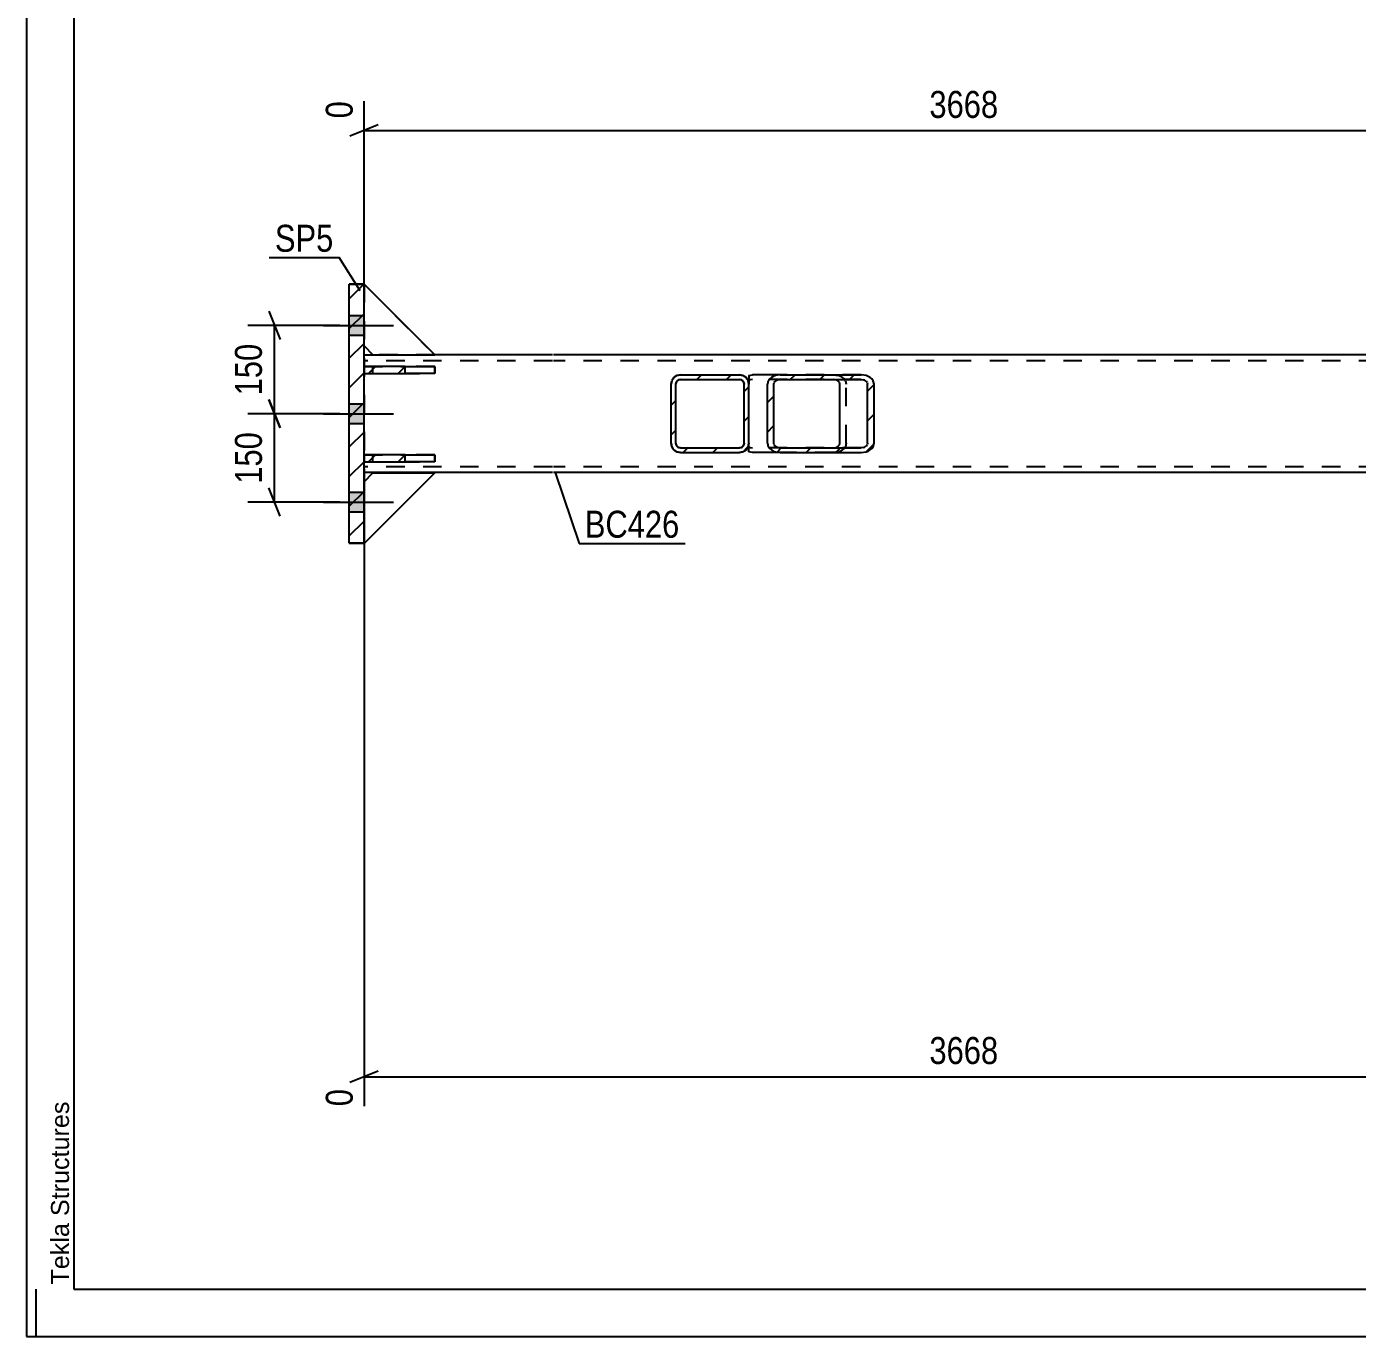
# Model space of a CAD drawing. Header units: millimetres. Extents: x 0 to 841, y 0 to 594.
# Drawn here: x 0 to 141.3, y 0 to 139 of the extents above; entities that cross this region are included whole.
import ezdxf

# ---------------------------------------------------------------- set-up
doc = ezdxf.new("R2010")
doc.units = ezdxf.units.MM
doc.linetypes.add('DXK_LINE_DOT2', pattern=[3.9198, 1.9599, -1.9599])
doc.styles.add('Arial', font='ARIAL.TTF', dxfattribs={"height": 0.2})
doc.styles.add('Arial Narrow', font='ARIALN.TTF', dxfattribs={"height": 0.2})

# ---------------------------------------------------------------- blocks, each defined once
blk = doc.blocks.new('Unknown-761551059-1129')
at = {"color": 5, "linetype": 'Continuous'}
for p, q in [((0, 594), (0, 0)), ((5, 589), (5, 5)), ((1, 0), (1, 5)), ((5, 5), (836, 5)), ((0, 0), (841, 0))]:
    blk.add_line(p, q, dxfattribs=at)
at = {"color": 174, "linetype": 'Continuous', "style": 'Arial'}
blk.add_text('Tekla Structures', height=1.9102, rotation=90, dxfattribs=at).set_placement((4.5, 5.5))
blk = doc.blocks.new('Part-761551059-20733 - 20730')
at = {"linetype": 'Continuous'}
h = blk.add_hatch(dxfattribs=at)
h.set_pattern_fill('', scale=0.7, style=0, pattern_type=0)
h.set_pattern_definition([(45, (76.0498, 93.8855), (-1.57154, 1.57154), [])])
h.paths.add_polyline_path([(75.67, 93.81), (76.05, 93.89), (76.37, 94.1), (76.59, 94.43), (76.67, 94.81), (76.67, 101.06), (76.59, 101.44), (76.37, 101.77), (76.05, 101.98), (75.67, 102.06), (69.42, 102.06), (69.03, 101.98), (68.71, 101.77), (68.49, 101.44), (68.42, 101.06), (68.42, 94.81), (68.49, 94.43), (68.71, 94.1), (69.03, 93.89), (69.42, 93.81)])
h.paths.add_polyline_path([(69.23, 94.35), (69.06, 94.46), (68.96, 94.62), (68.92, 94.81), (68.92, 101.06), (68.96, 101.25), (69.06, 101.41), (69.23, 101.52), (69.42, 101.56), (75.67, 101.56), (75.86, 101.52), (76.02, 101.41), (76.13, 101.25), (76.17, 101.06), (76.17, 94.81), (76.13, 94.62), (76.02, 94.46), (75.86, 94.35), (75.67, 94.31), (69.42, 94.31)])
at = {"color": 7, "linetype": 'DXK_LINE_DOT2'}
for p, q in [((69.03, 101.98), (69.42, 102.06)), ((69.42, 102.06), (75.67, 102.06)), ((75.67, 102.06), (76.05, 101.98)), ((68.42, 101.06), (68.49, 101.44)), ((68.42, 94.81), (68.42, 101.06)), ((68.96, 101.25), (68.92, 101.06)), ((68.92, 94.81), (68.92, 101.06)), ((69.42, 101.56), (69.23, 101.52)), ((69.42, 101.56), (75.67, 101.56)), ((75.86, 101.52), (75.67, 101.56)), ((76.17, 101.06), (76.13, 101.25)), ((76.17, 94.81), (76.17, 101.06)), ((76.59, 101.44), (76.67, 101.06)), ((76.67, 94.81), (76.67, 101.06)), ((68.49, 94.43), (68.42, 94.81)), ((68.92, 94.81), (68.96, 94.62)), ((76.13, 94.62), (76.17, 94.81)), ((76.67, 94.81), (76.59, 94.43)), ((69.42, 93.81), (69.03, 93.89)), ((69.23, 94.35), (69.42, 94.31)), ((69.42, 94.31), (75.67, 94.31)), ((69.42, 93.81), (75.67, 93.81)), ((75.67, 94.31), (75.86, 94.35)), ((76.05, 93.89), (75.67, 93.81))]:
    blk.add_line(p, q, dxfattribs=at)
at = {"color": 2, "linetype": 'Continuous'}
for p, q in [((69.42, 102.06), (69.03, 101.98)), ((69.42, 102.06), (75.67, 102.06)), ((76.05, 101.98), (75.67, 102.06)), ((68.49, 101.44), (68.42, 101.06)), ((68.42, 94.81), (68.42, 101.06)), ((68.92, 101.06), (68.96, 101.25)), ((68.92, 94.81), (68.92, 101.06)), ((69.23, 101.52), (69.42, 101.56)), ((69.42, 101.56), (75.67, 101.56)), ((75.67, 101.56), (75.86, 101.52)), ((76.13, 101.25), (76.17, 101.06)), ((76.17, 94.81), (76.17, 101.06)), ((76.67, 101.06), (76.59, 101.44)), ((76.67, 94.81), (76.67, 101.06)), ((68.42, 94.81), (68.49, 94.43)), ((68.96, 94.62), (68.92, 94.81)), ((76.17, 94.81), (76.13, 94.62)), ((76.59, 94.43), (76.67, 94.81)), ((69.03, 93.89), (69.42, 93.81)), ((69.42, 94.31), (69.23, 94.35)), ((69.42, 94.31), (75.67, 94.31)), ((69.42, 93.81), (75.67, 93.81)), ((75.86, 94.35), (75.67, 94.31)), ((75.67, 93.81), (76.05, 93.89))]:
    blk.add_line(p, q, dxfattribs=at)
at = {"color": 7, "linetype": 'DXK_LINE_DOT2'}
for centre, radius, start, end in [((69.42, 101.06), 1, 112.5, 157.5), ((75.67, 101.06), 1, 22.5, 67.5), ((69.42, 101.06), 0.5, 112.5, 157.5), ((75.67, 101.06), 0.5, 22.5, 67.5), ((69.42, 94.81), 1, 202.5, 247.5), ((69.42, 94.81), 0.5, 202.5, 247.5), ((75.67, 94.81), 0.5, 292.5, 337.5), ((75.67, 94.81), 1, 292.5, 337.5)]:
    blk.add_arc(centre, radius, start, end, dxfattribs=at)
at = {"color": 2, "linetype": 'Continuous'}
for centre, radius, start, end in [((69.42, 101.06), 1, 112.5, 157.5), ((75.67, 101.06), 1, 22.5, 67.5), ((69.42, 101.06), 0.5, 112.5, 157.5), ((75.67, 101.06), 0.5, 22.5, 67.5), ((69.42, 94.81), 1, 202.5, 247.5), ((69.42, 94.81), 0.5, 202.5, 247.5), ((75.67, 94.81), 0.5, 292.5, 337.5), ((75.67, 94.81), 1, 292.5, 337.5)]:
    blk.add_arc(centre, radius, start, end, dxfattribs=at)
blk = doc.blocks.new('Part-761551059-20795 - 20730')
at = {"color": 2, "linetype": 'Continuous'}
for p, q in [((35.82, 104.18), (36.75, 104.18)), ((55.82, 104.18), (43.32, 104.18)), ((276.67, 104.18), (55.92, 104.18)), ((289.27, 104.18), (276.77, 104.18)), ((296.77, 104.18), (295.83, 104.18)), ((55.82, 91.68), (35.82, 91.68)), ((163.17, 91.68), (55.92, 91.68)), ((168.82, 91.68), (163.78, 91.68)), ((276.67, 91.68), (169.42, 91.68)), ((296.77, 91.68), (276.77, 91.68))]:
    blk.add_line(p, q, dxfattribs=at)
at = {"color": 7, "linetype": 'DXK_LINE_DOT2'}
for p, q in [((35.82, 91.68), (35.82, 104.18)), ((55.82, 103.56), (35.82, 103.56)), ((43.32, 104.18), (36.75, 104.18)), ((276.67, 103.56), (55.92, 103.56)), ((296.77, 103.56), (276.77, 103.56)), ((295.83, 104.18), (289.27, 104.18)), ((296.77, 104.18), (296.77, 91.68)), ((55.82, 92.31), (35.82, 92.31)), ((276.67, 92.31), (55.92, 92.31)), ((296.77, 92.31), (276.77, 92.31)), ((163.78, 91.68), (163.17, 91.68)), ((169.42, 91.68), (168.82, 91.68))]:
    blk.add_line(p, q, dxfattribs=at)
blk = doc.blocks.new('Part-761551059-20732 - 20730')
at = {"linetype": 'Continuous'}
h = blk.add_hatch(dxfattribs=at)
h.set_pattern_fill('', scale=0.7, style=0, pattern_type=0)
h.set_pattern_definition([(45, (89.1129, 93.8855), (-1.57154, 1.57154), [])])
h.paths.add_polyline_path([(88.59, 93.81), (89.11, 93.89), (89.56, 94.1), (89.86, 94.43), (89.96, 94.81), (89.96, 101.06), (89.86, 101.44), (89.56, 101.77), (89.11, 101.98), (88.59, 102.06), (80.01, 102.06), (79.48, 101.98), (79.04, 101.77), (78.74, 101.44), (78.64, 101.06), (78.64, 94.81), (78.74, 94.43), (79.04, 94.1), (79.48, 93.89), (80.01, 93.81)])
h.paths.add_polyline_path([(79.75, 94.35), (79.52, 94.46), (79.37, 94.62), (79.32, 94.81), (79.32, 101.06), (79.37, 101.25), (79.52, 101.41), (79.75, 101.52), (80.01, 101.56), (88.59, 101.56), (88.85, 101.52), (89.07, 101.41), (89.22, 101.25), (89.27, 101.06), (89.27, 94.81), (89.22, 94.62), (89.07, 94.46), (88.85, 94.35), (88.59, 94.31), (80.01, 94.31)])
at = {"color": 2, "linetype": 'Continuous'}
for p, q in [((76.67, 102), (77.07, 102.06)), ((76.67, 102), (76.67, 101.06)), ((80.01, 102.06), (77.07, 102.06)), ((80.01, 102.06), (79.48, 101.98)), ((80.01, 102.06), (88.59, 102.06)), ((89.11, 101.98), (88.59, 102.06)), ((78.74, 101.44), (78.64, 101.06)), ((78.64, 94.81), (78.64, 101.06)), ((79.32, 101.06), (79.37, 101.25)), ((79.32, 94.81), (79.32, 101.06)), ((79.75, 101.52), (80.01, 101.56)), ((80.01, 101.56), (88.59, 101.56)), ((85.91, 101.52), (85.65, 101.56)), ((86.34, 101.06), (86.28, 101.25)), ((86.34, 94.81), (86.34, 101.06)), ((88.59, 101.56), (88.85, 101.52)), ((89.22, 101.25), (89.27, 101.06)), ((89.27, 94.81), (89.27, 101.06)), ((89.96, 101.06), (89.86, 101.44)), ((89.96, 94.81), (89.96, 101.06)), ((76.67, 93.89), (76.67, 94.81)), ((78.64, 94.81), (78.74, 94.43)), ((79.37, 94.62), (79.32, 94.81)), ((86.28, 94.62), (86.34, 94.81)), ((89.27, 94.81), (89.22, 94.62)), ((89.86, 94.43), (89.96, 94.81)), ((76.67, 93.87), (76.67, 93.89)), ((77.07, 93.81), (76.67, 93.87)), ((80.01, 93.81), (77.07, 93.81)), ((79.48, 93.89), (80.01, 93.81)), ((80.01, 94.31), (79.75, 94.35)), ((80.01, 94.31), (88.59, 94.31)), ((80.01, 93.81), (88.59, 93.81)), ((85.65, 94.31), (85.91, 94.35)), ((88.85, 94.35), (88.59, 94.31)), ((88.59, 93.81), (89.11, 93.89))]:
    blk.add_line(p, q, dxfattribs=at)
at = {"color": 7, "linetype": 'DXK_LINE_DOT2'}
for p, q in [((76.67, 102), (76.67, 101.45)), ((88.59, 102.06), (80.01, 102.06)), ((85.65, 102.06), (86.17, 101.98)), ((76.81, 101.52), (76.67, 101.45)), ((76.67, 94.1), (76.67, 101.06)), ((77.07, 101.56), (76.81, 101.52)), ((88.59, 101.56), (77.07, 101.56)), ((86.92, 101.44), (87.02, 101.06)), ((87.02, 94.81), (87.02, 101.06)), ((87.02, 94.81), (86.92, 94.43)), ((76.67, 94.42), (76.81, 94.35)), ((76.81, 94.35), (77.07, 94.31)), ((88.59, 94.31), (77.07, 94.31)), ((85.65, 93.81), (80.01, 93.81)), ((86.17, 93.89), (85.65, 93.81)), ((85.65, 93.81), (88.59, 93.81))]:
    blk.add_line(p, q, dxfattribs=at)
at = {"color": 2, "linetype": 'Continuous'}
for centre, radius, start, end in [((79.8, 100.77), 1.25, 104.5546, 147.5894), ((88.8, 100.77), 1.25, 32.4106, 75.4454), ((79.9, 100.91), 0.626, 104.5546, 147.5894), ((85.75, 100.91), 0.626, 32.4106, 75.4454), ((88.69, 100.91), 0.626, 32.4106, 75.4454), ((79.8, 95.1), 1.25, 212.4106, 255.4454), ((79.9, 94.95), 0.626, 212.4106, 255.4454), ((85.75, 94.95), 0.626, 284.5546, 327.5894), ((88.69, 94.95), 0.626, 284.5546, 327.5894), ((88.8, 95.1), 1.25, 284.5546, 327.5894)]:
    blk.add_arc(centre, radius, start, end, dxfattribs=at)
at = {"color": 7, "linetype": 'DXK_LINE_DOT2'}
for centre, start, end in [((85.86, 100.77), 32.4106, 75.4454), ((85.86, 95.1), 284.5546, 327.5894)]:
    blk.add_arc(centre, 1.25, start, end, dxfattribs=at)
blk = doc.blocks.new('Part-761551059-20752 - 20730')
at = {"linetype": 'Continuous'}
h = blk.add_hatch(dxfattribs=at)
h.set_pattern_fill('', scale=0.7, style=0, pattern_type=0)
h.set_pattern_definition([(45, (35.817, 111.6844), (-1.57154, 1.57154), [])])
h.paths.add_polyline_path([(35.82, 84.18), (35.82, 111.68), (34.25, 111.68), (34.25, 84.18)])
at = {"color": 7, "linetype": 'DXK_LINE_DOT2'}
for p, q in [((34.25, 111.68), (35.82, 111.68)), ((34.25, 84.18), (34.25, 111.68)), ((35.82, 111.68), (35.82, 84.18)), ((35.82, 84.18), (34.25, 84.18))]:
    blk.add_line(p, q, dxfattribs=at)
at = {"color": 2, "linetype": 'Continuous'}
for p, q in [((34.25, 84.18), (34.25, 111.68)), ((35.82, 111.68), (34.25, 111.68)), ((35.82, 84.18), (35.82, 111.68)), ((34.25, 84.18), (35.82, 84.18))]:
    blk.add_line(p, q, dxfattribs=at)
blk = doc.blocks.new('Part-761551059-20775 - 20730')
at = {"color": 7, "linetype": 'DXK_LINE_DOT2'}
for p, q in [((43.32, 102.95), (35.82, 102.95)), ((35.82, 102.95), (35.82, 102.2)), ((35.82, 102.2), (43.32, 102.2)), ((36.75, 102.2), (36.75, 102.95)), ((43.32, 102.2), (43.32, 102.95))]:
    blk.add_line(p, q, dxfattribs=at)
blk = doc.blocks.new('Part-761551059-20776 - 20730')
at = {"color": 7, "linetype": 'DXK_LINE_DOT2'}
for p, q in [((43.32, 93.57), (35.82, 93.57)), ((35.82, 93.57), (35.82, 92.82)), ((36.75, 92.82), (36.75, 93.57)), ((43.32, 92.82), (43.32, 93.57)), ((35.82, 92.82), (43.32, 92.82))]:
    blk.add_line(p, q, dxfattribs=at)
blk = doc.blocks.new('Part-761551059-20777 - 20730')
at = {"linetype": 'Continuous'}
h = blk.add_hatch(dxfattribs=at)
h.set_pattern_fill('', scale=0.7, style=0, pattern_type=0)
h.set_pattern_definition([(45, (40.1919, 102.9488), (-1.5715, 1.5715), [])])
h.paths.add_polyline_path([(40.19, 102.2), (40.19, 102.95), (35.82, 102.95), (35.82, 102.2)])
at = {"color": 7, "linetype": 'DXK_LINE_DOT2'}
for p, q in [((35.82, 102.95), (40.19, 102.95)), ((35.82, 102.2), (35.82, 102.95)), ((35.82, 102.2), (40.19, 102.2)), ((36.75, 102.2), (36.75, 102.95))]:
    blk.add_line(p, q, dxfattribs=at)
at = {"color": 2, "linetype": 'Continuous'}
for p, q in [((40.19, 102.95), (35.82, 102.95)), ((35.82, 102.95), (35.82, 102.2)), ((35.82, 102.2), (40.19, 102.2)), ((40.19, 102.95), (43.32, 102.95)), ((40.19, 102.2), (40.19, 102.95)), ((43.32, 102.2), (40.19, 102.2)), ((43.32, 102.95), (43.32, 102.2))]:
    blk.add_line(p, q, dxfattribs=at)
blk = doc.blocks.new('Part-761551059-20778 - 20730')
at = {"linetype": 'Continuous'}
h = blk.add_hatch(dxfattribs=at)
h.set_pattern_fill('', scale=0.7, style=0, pattern_type=0)
h.set_pattern_definition([(45, (40.1919, 93.5738), (-1.5715, 1.5715), [])])
h.paths.add_polyline_path([(40.19, 92.82), (40.19, 93.57), (35.82, 93.57), (35.82, 92.82)])
at = {"color": 7, "linetype": 'DXK_LINE_DOT2'}
for p, q in [((35.82, 93.57), (40.19, 93.57)), ((35.82, 92.82), (35.82, 93.57)), ((36.75, 92.82), (36.75, 93.57)), ((35.82, 92.82), (40.19, 92.82))]:
    blk.add_line(p, q, dxfattribs=at)
at = {"color": 2, "linetype": 'Continuous'}
for p, q in [((40.19, 93.57), (35.82, 93.57)), ((35.82, 93.57), (35.82, 92.82)), ((40.19, 93.57), (43.32, 93.57)), ((40.19, 92.82), (40.19, 93.57)), ((43.32, 93.57), (43.32, 92.82)), ((35.82, 92.82), (40.19, 92.82)), ((43.32, 92.82), (40.19, 92.82))]:
    blk.add_line(p, q, dxfattribs=at)
blk = doc.blocks.new('Part-761551059-20779 - 20730')
at = {"color": 7, "linetype": 'DXK_LINE_DOT2'}
for p, q in [((35.82, 90.7), (36.75, 91.64)), ((43.32, 91.64), (35.82, 84.14)), ((35.82, 84.14), (35.82, 90.7)), ((36.75, 91.64), (43.32, 91.64))]:
    blk.add_line(p, q, dxfattribs=at)
blk = doc.blocks.new('Part-761551059-20780 - 20730')
at = {"color": 2, "linetype": 'Continuous'}
for p, q in [((35.82, 90.7), (36.75, 91.64)), ((43.32, 91.64), (35.82, 84.14)), ((36.75, 91.64), (43.32, 91.64)), ((35.82, 84.14), (35.82, 84.18))]:
    blk.add_line(p, q, dxfattribs=at)
at = {"color": 7, "linetype": 'DXK_LINE_DOT2'}
blk.add_line((35.82, 84.18), (35.82, 90.7), dxfattribs=at)
blk = doc.blocks.new('Part-761551059-20781 - 20730')
at = {"color": 7, "linetype": 'DXK_LINE_DOT2'}
for p, q in [((35.82, 90.7), (36.75, 91.64)), ((43.32, 91.64), (35.82, 84.14)), ((35.82, 84.14), (35.82, 90.7)), ((36.75, 91.64), (43.32, 91.64))]:
    blk.add_line(p, q, dxfattribs=at)
blk = doc.blocks.new('Part-761551059-20782 - 20730')
at = {"color": 7, "linetype": 'DXK_LINE_DOT2'}
for p, q in [((43.32, 104.18), (35.82, 111.68)), ((35.82, 111.68), (35.82, 105.12)), ((35.82, 105.12), (36.75, 104.18)), ((36.75, 104.18), (43.32, 104.18))]:
    blk.add_line(p, q, dxfattribs=at)
blk = doc.blocks.new('Part-761551059-20783 - 20730')
at = {"color": 2, "linetype": 'Continuous'}
for p, q in [((43.32, 104.18), (35.82, 111.68)), ((35.82, 105.12), (36.75, 104.18)), ((36.75, 104.18), (43.32, 104.18))]:
    blk.add_line(p, q, dxfattribs=at)
at = {"color": 7, "linetype": 'DXK_LINE_DOT2'}
blk.add_line((35.82, 111.68), (35.82, 105.12), dxfattribs=at)
blk = doc.blocks.new('Part-761551059-20784 - 20730')
at = {"color": 7, "linetype": 'DXK_LINE_DOT2'}
for p, q in [((43.32, 104.18), (35.82, 111.68)), ((35.82, 111.68), (35.82, 105.12)), ((35.82, 105.12), (36.75, 104.18)), ((36.75, 104.18), (43.32, 104.18))]:
    blk.add_line(p, q, dxfattribs=at)
blk = doc.blocks.new('Bolt-761551059-20803 - 20730')
at = {"linetype": 'Continuous'}
for points in [[(35.82, 106.28), (35.82, 108.34), (34.25, 108.34), (34.25, 106.28)], [(35.82, 106.28), (35.82, 108.34), (34.25, 108.34), (34.25, 106.28)], [(35.82, 106.28), (35.82, 108.34), (34.25, 108.34), (34.25, 106.28)], [(35.82, 106.28), (35.82, 108.34), (34.25, 108.34), (34.25, 106.28)], [(35.82, 96.9), (35.82, 98.97), (34.25, 98.97), (34.25, 96.9)], [(35.82, 96.9), (35.82, 98.97), (34.25, 98.97), (34.25, 96.9)], [(35.82, 87.53), (35.82, 89.59), (34.25, 89.59), (34.25, 87.53)], [(35.82, 87.53), (35.82, 89.59), (34.25, 89.59), (34.25, 87.53)], [(35.82, 87.53), (35.82, 89.59), (34.25, 89.59), (34.25, 87.53)], [(35.82, 87.53), (35.82, 89.59), (34.25, 89.59), (34.25, 87.53)]]:
    blk.add_hatch(color=1, dxfattribs=at).paths.add_polyline_path(points)
at = {"color": 1, "linetype": 'Continuous'}
for p, q in [((34.25, 108.34), (35.82, 108.34)), ((34.25, 108.34), (35.82, 108.34)), ((34.25, 108.34), (35.82, 108.34)), ((34.25, 108.34), (35.82, 108.34)), ((31.5, 107.31), (38.94, 107.31)), ((31.5, 107.31), (38.94, 107.31)), ((31.5, 107.31), (38.94, 107.31)), ((31.5, 107.31), (38.94, 107.31)), ((34.25, 106.28), (35.82, 106.28)), ((34.25, 106.28), (35.82, 106.28)), ((34.25, 106.28), (35.82, 106.28)), ((34.25, 106.28), (35.82, 106.28)), ((34.25, 98.97), (35.82, 98.97)), ((34.25, 98.97), (35.82, 98.97)), ((31.5, 97.93), (38.94, 97.93)), ((31.5, 97.93), (38.94, 97.93)), ((34.25, 96.9), (35.82, 96.9)), ((34.25, 96.9), (35.82, 96.9)), ((34.25, 89.59), (35.82, 89.59)), ((34.25, 89.59), (35.82, 89.59)), ((34.25, 89.59), (35.82, 89.59)), ((34.25, 89.59), (35.82, 89.59)), ((31.5, 88.56), (38.94, 88.56)), ((31.5, 88.56), (38.94, 88.56)), ((31.5, 88.56), (38.94, 88.56)), ((31.5, 88.56), (38.94, 88.56)), ((34.25, 87.53), (35.82, 87.53)), ((34.25, 87.53), (35.82, 87.53)), ((34.25, 87.53), (35.82, 87.53)), ((34.25, 87.53), (35.82, 87.53))]:
    blk.add_line(p, q, dxfattribs=at)
blk = doc.blocks.new('StraightDimension-761551059-21404 - 20730')
at = {"color": 7, "linetype": 'Continuous'}
for p, q in [((163.17, 105.18), (163.17, 136.6)), ((35.82, 105.18), (35.82, 131.11)), ((37.32, 128.58), (34.32, 127.38)), ((161.67, 127.38), (164.67, 128.58)), ((35.82, 127.98), (163.17, 127.98))]:
    blk.add_line(p, q, dxfattribs=at)
at = {"color": 0}
blk.add_wipeout([(103.75, 128.73), (103.75, 132.93), (95.24, 132.93), (95.24, 128.73)], dxfattribs=at)
at = {"color": 3, "style": 'Arial Narrow'}
blk.add_text('3668', height=2.863, dxfattribs=at).set_placement((95.84, 129.33))
at = {"color": 0, "linetype": 'Continuous'}
for points in [[(162.57, 137.2), (158.37, 137.2), (158.37, 128.68), (162.57, 128.68)], [(35.22, 131.71), (31.02, 131.71), (31.02, 128.68), (35.22, 128.68)]]:
    blk.add_wipeout(points, dxfattribs=at)
at = {"color": 3, "linetype": 'Continuous', "style": 'Arial Narrow'}
for s, height, p in [('3668', 2.863, (161.97, 129.28)), ('0', 2.86, (34.62, 129.28))]:
    blk.add_text(s, height=height, rotation=90.0002, dxfattribs=at).set_placement(p)
blk = doc.blocks.new('StraightDimension-761551059-21302 - 20730')
at = {"color": 7, "linetype": 'Continuous'}
for p, q in [((25.73, 108.81), (26.93, 105.81)), ((33.25, 107.31), (23.48, 107.31)), ((26.33, 97.93), (26.33, 107.31)), ((26.93, 96.43), (25.73, 99.43)), ((33.25, 97.93), (23.48, 97.93))]:
    blk.add_line(p, q, dxfattribs=at)
at = {"color": 0}
blk.add_wipeout([(25.58, 105.96), (21.38, 105.96), (21.38, 99.28), (25.58, 99.28)], dxfattribs=at)
at = {"color": 3, "style": 'Arial Narrow'}
blk.add_text('150', height=2.863, rotation=90.0002, dxfattribs=at).set_placement((24.98, 99.88))
blk = doc.blocks.new('StraightDimension-761551059-21303 - 20730')
at = {"color": 7, "linetype": 'Continuous'}
for p, q in [((25.73, 99.43), (26.93, 96.43)), ((33.25, 97.93), (23.48, 97.93)), ((26.33, 88.56), (26.33, 97.93)), ((26.93, 87.06), (25.73, 90.06)), ((33.25, 88.56), (23.48, 88.56))]:
    blk.add_line(p, q, dxfattribs=at)
at = {"color": 0}
blk.add_wipeout([(25.58, 96.59), (21.38, 96.59), (21.38, 89.9), (25.58, 89.9)], dxfattribs=at)
at = {"color": 3, "style": 'Arial Narrow'}
blk.add_text('150', height=2.863, rotation=90.0002, dxfattribs=at).set_placement((24.98, 90.5))
blk = doc.blocks.new('StraightDimension-761551059-21423 - 20730')
at = {"color": 7, "linetype": 'Continuous'}
for p, q in [((35.82, 90.68), (35.82, 24.43)), ((163.17, 90.68), (163.17, 18.95)), ((37.32, 28.16), (34.32, 26.96)), ((35.82, 27.56), (163.17, 27.56)), ((161.67, 26.96), (164.67, 28.16))]:
    blk.add_line(p, q, dxfattribs=at)
at = {"color": 0}
blk.add_wipeout([(103.75, 28.31), (103.75, 32.51), (95.24, 32.51), (95.24, 28.31)], dxfattribs=at)
at = {"color": 3, "style": 'Arial Narrow'}
blk.add_text('3668', height=2.863, dxfattribs=at).set_placement((95.84, 28.91))
at = {"color": 0, "linetype": 'Continuous'}
for points in [[(35.22, 26.86), (31.02, 26.86), (31.02, 23.83), (35.22, 23.83)], [(162.57, 26.86), (158.37, 26.86), (158.37, 18.35), (162.57, 18.35)]]:
    blk.add_wipeout(points, dxfattribs=at)
at = {"color": 3, "linetype": 'Continuous', "style": 'Arial Narrow'}
for s, height, p in [('0', 2.86, (34.62, 24.43)), ('3668', 2.863, (161.97, 18.95))]:
    blk.add_text(s, height=height, rotation=90.0002, dxfattribs=at).set_placement(p)
blk = doc.blocks.new('Mark-761551059-21281 - 20730')
at = {"color": 0}
blk.add_wipeout([(32.57, 115.12), (32.57, 118.12), (26.36, 118.12), (26.36, 115.12)], dxfattribs=at)
blk.add_wipeout([(32.57, 115.12), (32.57, 118.12), (26.36, 118.12), (26.36, 115.12)], dxfattribs=at)
at = {"color": 30, "linetype": 'Continuous'}
for p in [(25.76, 114.52), (35.42, 110.99)]:
    blk.add_line(p, (33.17, 114.52), dxfattribs=at)
at = {"color": 3, "style": 'Arial Narrow'}
blk.add_text('SP5', height=2.863, dxfattribs=at).set_placement((26.36, 115.12))
blk = doc.blocks.new('Mark-761551059-21384 - 20730')
at = {"color": 0}
blk.add_wipeout([(69.31, 84.77), (69.31, 87.77), (59.26, 87.77), (59.26, 84.77)], dxfattribs=at)
blk.add_wipeout([(69.31, 84.77), (69.31, 87.77), (59.26, 87.77), (59.26, 84.77)], dxfattribs=at)
at = {"color": 30, "linetype": 'Continuous'}
for p, q in [((56.1, 91.68), (58.66, 84.17)), ((58.66, 84.17), (69.91, 84.17))]:
    blk.add_line(p, q, dxfattribs=at)
at = {"color": 3, "style": 'Arial Narrow'}
blk.add_text('BC426', height=2.863, dxfattribs=at).set_placement((59.26, 84.77))

msp = doc.modelspace()

# ---------------------------------------------------------------- block references
for name in ['Unknown-761551059-1129', 'Part-761551059-20752 - 20730', 'Part-761551059-20782 - 20730', 'Part-761551059-20783 - 20730', 'Part-761551059-20784 - 20730', 'Bolt-761551059-20803 - 20730', 'Part-761551059-20795 - 20730', 'Part-761551059-20775 - 20730', 'Part-761551059-20777 - 20730', 'Part-761551059-20733 - 20730', 'Part-761551059-20732 - 20730', 'Part-761551059-20776 - 20730', 'Part-761551059-20778 - 20730', 'Part-761551059-20779 - 20730', 'Part-761551059-20780 - 20730', 'Part-761551059-20781 - 20730']:
    msp.add_blockref(name, (0, 0))

# ---------------------------------------------------------------- next in the draw order: block references
msp.add_blockref('StraightDimension-761551059-21404 - 20730', (0, 0))

# ---------------------------------------------------------------- next in the draw order: block references
for name in ['Mark-761551059-21281 - 20730', 'StraightDimension-761551059-21302 - 20730']:
    msp.add_blockref(name, (0, 0))

# ---------------------------------------------------------------- next in the draw order: block references
msp.add_blockref('StraightDimension-761551059-21303 - 20730', (0, 0))

# ---------------------------------------------------------------- next in the draw order: block references
msp.add_blockref('StraightDimension-761551059-21423 - 20730', (0, 0))

# ---------------------------------------------------------------- next in the draw order: block references
msp.add_blockref('Mark-761551059-21384 - 20730', (0, 0))

doc.saveas('drawing.dxf')
